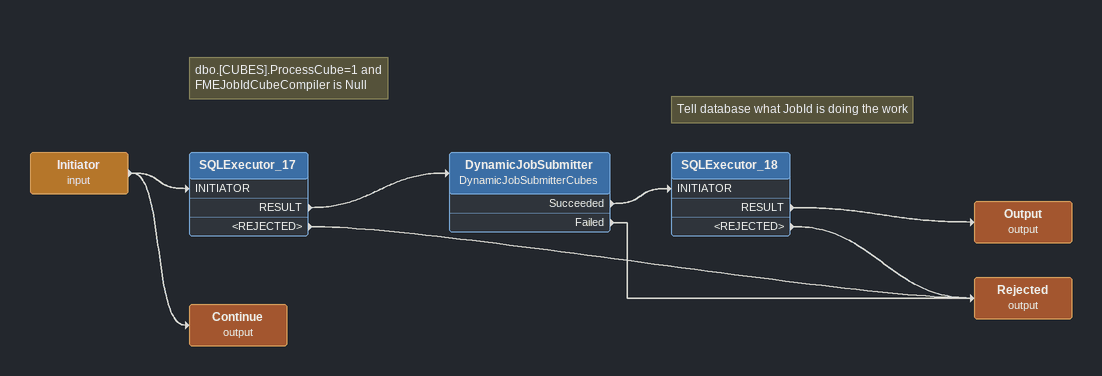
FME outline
Initiator (input)
    -> SQLExecutor_17 [INITIATOR]
    -> Continue (output)
Note: dbo.[CUBES].ProcessCube=1 and FMEJobIdCubeCompiler is Null
SQLExecutor_17
    RESULT -> DynamicJobSubmitter
    <REJECTED> -> Rejected (output)
DynamicJobSubmitter: DynamicJobSubmitterCubes
    Succeeded -> SQLExecutor_18 [INITIATOR]
    Failed -> Rejected (output)
Note: Tell database what JobId is doing the work
SQLExecutor_18
    RESULT -> Output (output)
    <REJECTED> -> Rejected (output)
Output (output)
Rejected (output)
Continue (output)
